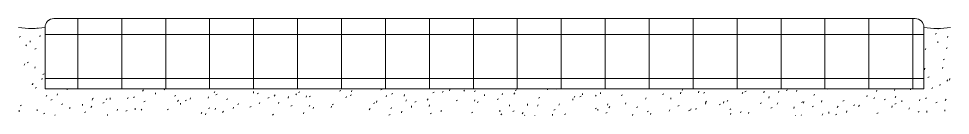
# Model space of a CAD drawing. Header units: metres. Extents: x -2 to 105, y 0 to 11.
import ezdxf

# ---------------------------------------------------------------- set-up
doc = ezdxf.new("R2010")
doc.units = ezdxf.units.M
doc.layers.add('A-DETL-GENF', color=92, linetype='Continuous', lineweight=18)
pattern_1 = [(27, (10070.229, 1494.207), (3.77829049, 3.0474614), [0.16764, -7.982, 0.16764, -4.432, -1]), (27, (10070.229, 1494.207), (3.77829049, 3.0474614), [-12.75, 0.16764, -0.83236]), (58, (10070.229, 1494.207), (1.66906841, 4.55814772), [0.16764, -7.932, 0.16764, -8.032, -1]), (58, (10070.229, 1494.207), (1.66906841, 4.55814772), [-16.3, 0.16764, -0.83236]), (81, (10070.229, 1494.207), (-0.24462463, 4.84795408), [0.16764, -7.832, 0.16764, -4.362, -1]), (81, (10070.229, 1494.207), (-0.24462463, 4.84795408), [-12.53, 0.16764, -0.83236])]

# ---------------------------------------------------------------- blocks, each defined once
blk = doc.blocks.new('43 vloertegel - B 100-1430994-00_0 Basismaterialen')
at = {"layer": 'A-DETL-GENF', "lineweight": 13}
h = blk.add_hatch(dxfattribs=at)
h.set_pattern_fill('FP_688', color=256, style=0, pattern_type=2)
h.set_pattern_definition([(0, (10070.229, 1494.207), (0, 5), []), (90, (10070.229, 1494.207), (-5, 3e-16), [])])
h.paths.add_polyline_path([(1.5, 3), (101.5, 3), (101.47, 10.26), (101.37, 10.5), (101.21, 10.71), (101, 10.87), (100.76, 10.97), (100.5, 11), (2.24, 10.97), (2, 10.87), (1.79, 10.71), (1.63, 10.5), (1.53, 10.26), (1.5, 10), (1.5, 4.17)])
h = blk.add_hatch(dxfattribs=at)
h.set_pattern_fill('FP_687', color=256, style=0, pattern_type=2)
h.set_pattern_definition(pattern_1)
h.paths.add_polyline_path([(1.5, 0), (1.5, 10), (0, 9.89), (-1.5, 10), (-1.5, 0)])
h = blk.add_hatch(dxfattribs=at)
h.set_pattern_fill('FP_687', color=256, style=0, pattern_type=2)
h.set_pattern_definition(pattern_1)
h.paths.add_polyline_path([(101.5, 0), (104.5, 0), (104.5, 10), (103, 9.89), (101.5, 10), (101.5, 3)])
h = blk.add_hatch(dxfattribs=at)
h.set_pattern_fill('FP_687', color=256, style=0, pattern_type=2)
h.set_pattern_definition(pattern_1)
h.paths.add_polyline_path([(1.5, 0), (101.5, 0), (101.5, 3), (1.5, 3)])
at = {"layer": 'A-DETL-GENF'}
for p, q in [((100.5, 11), (2.5, 11)), ((1.5, 10), (1.5, 3)), ((101.5, 3), (101.5, 10)), ((1.5, 3), (101.5, 3))]:
    blk.add_line(p, q, dxfattribs=at)
for centre, radius, start, end in [((2.5, 10), 1, 90, 180), ((100.5, 10), 1, 360, 90), ((0, 19.8), 9.91, 261.296, 278.704), ((103, 19.8), 9.91, 261.296, 278.704)]:
    blk.add_arc(centre, radius, start, end, dxfattribs=at)

msp = doc.modelspace()

# ---------------------------------------------------------------- block references
msp.add_blockref('43 vloertegel - B 100-1430994-00_0 Basismaterialen', (0, 0))

doc.saveas('drawing.dxf')
